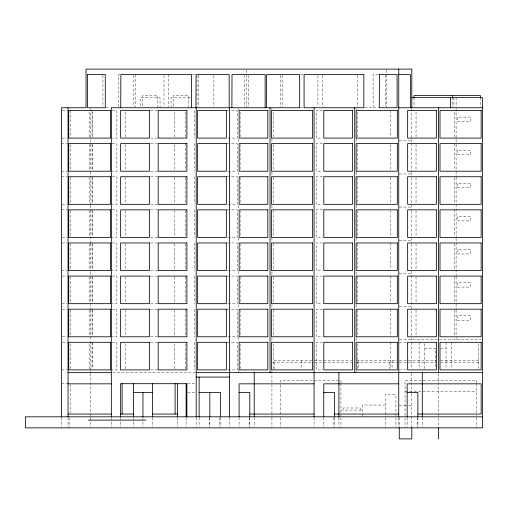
<?xml version="1.0" encoding="UTF-8"?>
<svg xmlns="http://www.w3.org/2000/svg" width="508" height="508" viewBox="0 0 508 508"><rect width="100%" height="100%" fill="white"/><g stroke="black" fill="none" stroke-linecap="round" stroke-linejoin="round"><path stroke-width="0.38" stroke-dasharray="2.54 1.91" d="M119.932 74.632L118.389 74.632L118.389 106.953M192.341 74.632L194.666 74.632M300.653 74.632L303.009 74.632M378.422 74.632L373.113 74.632L373.113 107.747M190.17 97.65L171.063 97.65L171.063 107.747M106.026 107.747L110.661 107.747M300.291 107.747L303.009 107.747M364.611 107.747L378.422 107.747M62.167 110.503L67.316 110.503M112.211 110.503L116.872 110.503L116.872 138.1L112.211 138.1M150.686 110.503L157.709 110.503M227.07 110.503L237.242 110.503L237.242 138.1L227.07 138.1M322.453 110.503L316.147 110.503L316.147 138.1L322.453 138.1M62.167 138.1L67.316 138.1M150.686 138.1L157.709 138.1M399.25 140.862L411.81 140.862M61.43 143.618L67.316 143.618M112.211 143.618L116.872 143.618L116.872 171.215L112.211 171.215M150.686 143.618L157.709 143.618M227.07 143.618L237.242 143.618L237.242 171.215L227.07 171.215M322.453 143.618L316.147 143.618L316.147 171.215L322.453 171.215M61.43 171.215L67.316 171.215M150.686 171.215L157.709 171.215M399.25 173.971L411.81 173.971M61.43 176.733L67.316 176.733M112.211 176.733L116.872 176.733L116.872 204.33L112.211 204.33M150.686 176.733L157.709 176.733M227.07 176.733L237.242 176.733L237.242 204.33L227.07 204.33M322.453 176.733L316.147 176.733L316.147 204.33L322.453 204.33M62.167 204.33L67.316 204.33M150.686 204.33L157.709 204.33M399.25 207.086L411.81 207.086M61.43 209.848L67.316 209.848M112.211 209.848L116.872 209.848L116.872 237.446L112.211 237.446M150.686 209.848L157.709 209.848M227.07 209.848L237.242 209.848L237.242 237.446L227.07 237.446M322.453 209.848L316.147 209.848L316.147 237.446L322.453 237.446M62.167 237.446L67.316 237.446M150.686 237.446L157.709 237.446M399.25 240.201L411.81 240.201M62.167 242.964L67.316 242.964M112.211 242.964L116.872 242.964L116.872 270.554L112.211 270.554M150.686 242.964L157.709 242.964M227.07 242.964L237.242 242.964L237.242 270.554L227.07 270.554M322.453 242.964L316.147 242.964L316.147 270.554L322.453 270.554M61.43 270.554L67.316 270.554M150.686 270.554L157.709 270.554M399.25 273.317L411.81 273.317M62.167 276.079L67.316 276.079M112.211 276.079L116.872 276.079L116.872 303.67L112.211 303.67M150.686 276.079L157.709 276.079M227.07 276.079L237.242 276.079L237.242 303.67L227.07 303.67M322.453 276.079L316.147 276.079L316.147 303.67L322.453 303.67M62.167 303.67L67.316 303.67M150.686 303.67L157.709 303.67M399.25 306.432L411.81 306.432M62.167 309.188L67.316 309.188M112.211 309.188L116.872 309.188L116.872 336.785L112.211 336.785M150.686 309.188L157.709 309.188M227.07 309.188L237.242 309.188L237.242 336.785L227.07 336.785M322.453 309.188L316.147 309.188L316.147 336.785L322.453 336.785M62.167 336.785L67.316 336.785M150.686 336.785L157.709 336.785M399.25 339.547L481.044 339.547M62.167 342.303L67.316 342.303M112.211 342.303L116.872 342.303L116.872 369.9L112.211 369.9M150.686 342.303L157.709 342.303M227.07 342.303L237.242 342.303L237.242 369.9L227.07 369.9M322.453 342.303L316.147 342.303L316.147 369.9L322.453 369.9M399.25 342.303L406.133 342.303M424.65 348.272L435.356 348.272L435.356 368.725M440.709 348.272L446.062 348.272M311.868 360.464L274.142 360.464L274.142 368.846M314.579 360.464L351.885 360.464M356.603 360.464L397.04 360.464M399.402 360.464L435.972 360.464M440.728 360.464L480.39 360.464M272.713 362.566L313.296 362.566M314.579 362.566L351.923 362.566M356.216 362.566L397.04 362.566M399.25 362.566L435.972 362.566M440.626 362.566L480.39 362.566M61.43 369.9L67.316 369.9M150.686 369.9L157.709 369.9M399.25 369.9L406.133 369.9M112.77 372.662L195.129 372.662M61.43 383.699L69.158 383.699M187.662 383.699L194.647 383.699M405.054 391.427L476.796 391.427M187.662 392.532L194.647 392.532M385.229 405.035L362.363 405.035L362.363 413.074M399.25 405.771L407.886 405.771M408.673 405.771L411.81 405.771M340.925 410.083L362.363 410.083M480.39 97.65L480.39 106.985M478.187 343.884L478.187 369.113M476.796 382.753L476.796 380.384L405.054 380.384L405.054 416.02M476.796 383.54L476.796 416.02M476.796 417.601L476.796 427.85M456.108 97.65L456.108 106.966M456.108 108.534L456.108 138.601M456.108 139.389L456.108 144.139M456.108 144.405L456.108 177.362M456.108 177.521L456.108 237.49M456.108 238.284L456.108 276.257M456.108 276.866L456.108 309.48M456.108 309.982L456.108 337.172M456.108 337.966L456.108 339.547M454.673 112.084L454.673 137.312M454.673 143.618L454.673 170.428M454.673 177.521L454.673 203.543M454.673 209.848L454.673 235.864M454.673 243.751L454.673 269.767M454.673 276.866L454.673 302.882M454.673 309.982L454.673 335.998M453.898 97.65L453.898 106.985M452.653 97.65L452.653 106.985M451.695 342.303L451.695 369.113M446.062 342.303L446.062 368.725M438.556 373.45L438.556 427.063M424.65 343.795L424.65 368.725M422.294 417.601L422.294 427.063M419.125 342.303L419.125 369.113M417.881 417.601L417.881 427.85M417.265 417.601L417.265 427.063M416.039 112.084L416.039 138.1M416.039 144.405L416.039 170.428M416.039 177.521L416.039 204.33M416.039 210.636L416.039 235.864M416.039 243.751L416.039 270.554M416.039 276.866L416.039 303.67M416.039 309.982L416.039 336.785M414.02 97.65L414.02 106.985M411.81 108.534L411.81 138.494M411.81 139.281L411.81 171.609M411.81 172.396L411.81 177.127M411.81 177.914L411.81 210.242M411.81 211.03L411.81 243.357M411.81 244.145L411.81 337.179M411.81 337.966L411.81 368.719M411.81 373.45L411.81 393.16M411.81 393.948L411.81 427.063M407.175 417.601L407.175 427.063M405.054 417.601L405.054 427.85M399.25 417.601L399.25 427.85M398.748 417.601L398.748 427.063M395.942 416.027L395.942 394.735L385.229 394.735L385.229 416.814M395.942 417.601L395.942 427.063M392.068 360.464L392.068 368.846M390.76 110.503L390.76 137.312M390.76 144.405L390.76 170.428M390.76 177.521L390.76 203.543M390.76 210.636L390.76 235.864M390.76 242.964L390.76 269.767M390.76 276.079L390.76 302.882M390.76 309.188L390.76 335.998M390.76 342.303L390.76 369.113M389.858 362.566L389.858 368.776M386.69 69.901L386.69 106.953M385.255 75.419L385.255 106.953M385.229 417.601L385.229 427.85M362.363 413.823L362.363 416.065M360.153 410.083L360.153 407.981L343.129 407.981L343.129 410.083M358.419 360.464L358.419 368.846M357.657 75.419L357.657 106.953M357.651 112.084L357.651 137.312M357.651 144.405L357.651 171.215M357.651 177.521L357.651 203.543M357.651 210.636L357.651 235.864M357.651 243.751L357.651 269.767M357.651 276.866L357.651 302.882M357.651 309.982L357.651 335.998M357.651 343.884L357.651 369.113M356.216 108.541L356.216 110.122M356.216 138.678L356.216 142.646M356.216 171.99L356.216 175.959M356.216 205.302L356.216 209.271M356.216 237.82L356.216 241.789M356.216 271.926L356.216 275.101M356.216 304.451L356.216 307.619M356.216 337.763L356.216 341.725M356.216 371.075L356.216 372.662M340.925 382.765L340.925 380.384L280.213 380.384L280.213 384.346M340.925 383.553L340.925 416.065M340.925 417.601L340.925 427.85M338.887 417.601L338.887 427.063M334.474 417.601L334.474 427.063M333.858 417.601L333.858 427.063M323.767 417.601L323.767 427.063M322.339 75.419L322.339 106.953M317.919 75.419L317.919 106.953M314.071 417.601L314.071 427.063M301.492 360.464L301.492 368.846M282.6 75.419L282.6 106.953M280.264 75.419L280.264 106.953M280.213 385.14L280.213 416.814M280.213 417.601L280.213 427.063M273.368 112.084L273.368 137.312M273.368 144.405L273.368 170.428M273.368 177.521L273.368 203.543M273.368 210.636L273.368 235.864M273.368 243.751L273.368 269.767M273.368 276.866L273.368 302.882M273.368 309.982L273.368 335.998M273.368 343.884L273.368 369.113M271.932 108.541L271.932 110.122M271.932 138.678L271.932 142.646M271.932 171.99L271.932 175.959M271.932 205.302L271.932 209.271M271.932 237.82L271.932 241.789M271.932 271.926L271.932 275.101M271.932 304.451L271.932 307.619M271.932 337.763L271.932 341.725M271.932 371.075L271.932 416.814M271.932 417.601L271.932 427.85M254.216 417.601L254.216 427.063M249.803 417.601L249.803 427.063M249.187 417.601L249.187 427.063M248.26 75.419L248.26 106.953M246.228 69.901L246.228 107.747M244.792 75.419L244.792 106.953M240.113 112.084L240.113 137.312M240.113 144.405L240.113 170.428M240.113 177.521L240.113 203.543M240.113 210.636L240.113 235.864M240.113 243.751L240.113 269.767M240.113 276.866L240.113 302.882M240.113 309.982L240.113 335.998M240.113 343.884L240.113 369.113M239.09 417.601L239.09 427.063M238.677 108.541L238.677 110.122M238.677 138.678L238.677 142.646M238.677 171.99L238.677 175.959M238.677 205.302L238.677 209.271M238.677 237.82L238.677 242.583M238.677 271.139L238.677 275.895M238.677 304.451L238.677 308.413M238.677 336.969L238.677 341.725M238.677 370.281L238.677 372.662M229.4 417.601L229.4 427.063M220.536 417.601L220.536 427.063M219.31 417.601L219.31 427.063M213.881 75.419L213.881 106.953M209.829 417.601L209.829 427.063M209.213 417.601L209.213 427.063M199.123 417.601L199.123 427.063M198.431 75.419L198.431 106.953M196.996 75.419L196.996 106.953M196.202 417.601L196.202 427.85M194.196 110.503L194.196 138.1M194.196 143.618L194.196 171.215M194.196 176.733L194.196 204.33M194.196 209.848L194.196 237.446M194.196 242.964L194.196 270.554M194.196 276.079L194.196 303.67M194.196 309.188L194.196 336.785M194.196 342.303L194.196 369.9M188.722 107.747L188.722 95.548L173.272 95.548L173.272 107.747M186.106 417.601L186.106 427.063M185.363 112.084L185.363 137.312M185.363 143.618L185.363 170.428M185.363 177.521L185.363 203.543M185.363 210.636L185.363 235.864M185.363 243.751L185.363 269.767M185.363 276.866L185.363 302.882M185.363 309.982L185.363 335.998M185.363 343.884L185.363 369.113M177.565 417.601L177.565 427.063M174.327 112.084L174.327 138.1M174.327 144.405L174.327 170.428M174.327 177.521L174.327 204.33M174.327 210.636L174.327 235.864M174.327 243.751L174.327 270.554M174.327 276.866L174.327 303.67M174.327 309.982L174.327 336.785M174.327 343.884L174.327 369.9M168.294 74.632L168.294 106.953M163.976 75.419L163.976 106.953M160.026 107.747L160.026 97.65L140.157 97.65L140.157 107.747M157.817 107.747L157.817 95.548L142.367 95.548L142.367 107.747M152.425 417.601L152.425 427.063M142.945 417.601L142.945 427.063M135.28 74.632L135.28 106.953M133.845 75.419L133.845 106.953M133.464 417.601L133.464 427.063M125.698 112.084L125.698 137.312M125.698 144.405L125.698 170.428M125.698 177.521L125.698 203.543M125.698 210.636L125.698 235.864M125.698 243.751L125.698 269.767M125.698 276.866L125.698 302.882M125.698 309.982L125.698 335.998M125.698 343.884L125.698 369.113M120.65 417.601L120.65 427.063M111.335 417.601L111.335 427.063M102.933 75.419L102.933 106.953M92.335 112.084L92.335 137.312M92.335 144.405L92.335 170.428M92.335 177.521L92.335 203.543M92.335 210.636L92.335 235.864M92.335 243.751L92.335 269.767M92.335 276.866L92.335 302.882M92.335 309.982L92.335 335.998M92.335 342.303L92.335 369.113M92.031 110.503L92.031 137.312M92.031 144.405L92.031 170.428M92.031 176.733L92.031 203.543M92.031 209.848L92.031 235.864M92.031 242.964L92.031 269.767M92.031 276.079L92.031 302.882M92.031 309.188L92.031 335.998M92.031 342.303L92.031 369.113M90.595 108.541L90.595 144.228M90.595 144.405L90.595 204.508M90.595 205.302L90.595 243.376M90.595 243.751L90.595 271.139M90.595 271.926L90.595 309.207M90.595 309.982L90.595 370.281M90.595 371.075L90.595 372.662M90.595 373.45L90.595 416.814M90.595 417.601L90.595 427.063M89.16 112.084L89.16 137.312M89.16 144.405L89.16 170.428M89.16 177.521L89.16 203.543M89.16 210.636L89.16 235.864M89.16 243.751L89.16 269.767M89.16 276.866L89.16 302.882M89.16 309.982L89.16 335.998M89.16 343.884L89.16 369.113M70.256 110.503L70.256 137.312M70.256 144.405L70.256 170.428M70.256 177.521L70.256 203.543M70.256 210.636L70.256 235.864M70.256 243.751L70.256 269.767M70.256 276.866L70.256 302.882M70.256 309.982L70.256 335.998M70.256 343.884L70.256 369.113M70.256 384.473L70.256 413.277M69.158 417.601L69.158 427.85M68.053 417.601L68.053 427.85M61.43 417.601L61.43 427.85M470.459 117.113L457.213 117.113L457.213 121.533L470.459 121.533L470.459 117.113M470.459 150.228L457.213 150.228L457.213 154.648L470.459 154.648L470.459 150.228M470.459 183.344L457.213 183.344L457.213 187.757L470.459 187.757L470.459 183.344M470.459 216.459L457.213 216.459L457.213 220.872L470.459 220.872L470.459 216.459M470.459 249.574L457.213 249.574L457.213 253.987L470.459 253.987L470.459 249.574M470.459 282.689L457.213 282.689L457.213 287.103L470.459 287.103L470.459 282.689M470.459 315.805L457.213 315.805L457.213 320.218L470.459 320.218L470.459 315.805"/><path stroke-width="0.76" d="M120.733 107.747L120.866 74.632L191.51 74.632L191.51 107.747M195.929 107.747L196.063 74.632L229.178 74.632L229.178 107.747L111.335 107.747L111.335 416.814M231.877 107.747L232.016 74.632L265.132 74.632L265.132 107.747M266.427 107.747L266.56 74.632L299.676 74.632L299.676 107.747L229.4 107.747L229.4 416.814M398.748 74.632L410.375 74.632L410.375 107.747M411.81 97.65L482.6 97.65L482.6 427.85L25.4 427.85L25.4 416.814L482.6 416.814M398.748 107.747L482.6 107.747M68.053 372.662L111.335 372.662M196.202 372.662L482.6 372.662M196.202 377.076L229.4 377.076M68.053 383.832L111.335 383.832M314.071 383.832L239.09 383.832L239.09 416.814M398.748 383.832L323.767 383.832L323.767 416.814M133.464 392.532L152.425 392.532M199.123 392.532L220.536 392.532L220.536 416.814M239.09 392.532L249.803 392.532L249.803 416.814M323.767 392.532L334.474 392.532L334.474 416.814M407.175 392.532L417.881 392.532L417.881 416.814M68.053 414.052L111.335 414.052M120.65 414.052L133.464 414.052M152.425 414.052L177.565 414.052M249.803 414.052L314.071 414.052M334.474 414.052L398.748 414.052M417.881 414.052L481.159 414.052L481.159 383.832L407.175 383.832L407.175 416.814M88.36 420.122L145.898 420.122M480.39 97.834L480.39 95.548L414.02 95.548L414.02 97.834M452.653 95.548L452.653 97.834M450.444 97.65L450.444 107.747M438.556 107.747L438.556 372.662M438.556 427.85L438.556 438.887M422.294 372.662L422.294 416.814M411.81 107.747L411.81 69.113L86.049 69.113L86.049 107.747L61.43 107.747L61.43 416.814M411.81 427.85L411.81 438.887L399.25 438.887L399.25 427.85M398.748 69.113L398.748 416.814M354.711 107.747L354.711 372.662M338.887 372.662L338.887 416.814M314.071 107.747L314.071 416.814M270.04 107.747L270.04 372.662M254.216 372.662L254.216 416.814M209.829 392.532L209.829 416.814M199.123 377.076L199.123 416.814M196.202 107.747L196.202 416.814M186.881 416.814L186.881 383.699L120.65 383.699L120.65 416.814M186.106 383.699L186.106 416.814M177.565 383.699L177.565 416.814M175.101 383.699L175.101 414.052M152.425 383.699L152.425 416.814M142.945 392.532L142.945 416.814M133.464 383.699L133.464 416.814M122.13 383.699L122.13 414.052M68.053 107.747L68.053 416.814M87.617 74.632L87.484 107.747L105.277 107.747L105.277 74.632L87.617 74.632M379.425 74.632L379.285 107.747L397.085 107.747L397.085 74.632L379.425 74.632M363.836 74.632L304.095 74.632L304.095 107.747L363.836 107.747L363.836 74.632M110.668 110.503L68.72 110.503L68.72 138.1L110.668 138.1L110.668 110.503M149.352 110.503L120.65 110.503L120.65 138.1L149.352 138.1L149.352 110.503M186.881 110.503L158.185 110.503L158.185 138.1L186.881 138.1L186.881 110.503M226.333 110.503L197.637 110.503L197.637 138.1L226.333 138.1L226.333 110.503M267.837 110.503L239.135 110.503L239.135 138.1L267.837 138.1L267.837 110.503M312.636 110.503L271.475 110.503L271.475 138.1L312.636 138.1L312.636 110.503M352.508 110.503L323.806 110.503L323.806 138.1L352.508 138.1L352.508 110.503M397.313 110.503L356.146 110.503L356.146 138.1L397.313 138.1L397.313 110.503M436.353 110.503L407.651 110.503L407.651 138.1L436.353 138.1L436.353 110.503M481.159 110.503L439.998 110.503L439.998 138.1L481.159 138.1L481.159 110.503M110.668 143.618L68.72 143.618L68.72 171.215L110.668 171.215L110.668 143.618M149.352 143.618L120.65 143.618L120.65 171.215L149.352 171.215L149.352 143.618M186.881 143.618L158.185 143.618L158.185 171.215L186.881 171.215L186.881 143.618M226.333 143.618L197.637 143.618L197.637 171.215L226.333 171.215L226.333 143.618M267.837 143.618L239.135 143.618L239.135 171.215L267.837 171.215L267.837 143.618M312.636 143.618L271.475 143.618L271.475 171.215L312.636 171.215L312.636 143.618M352.508 143.618L323.806 143.618L323.806 171.215L352.508 171.215L352.508 143.618M397.313 143.618L356.146 143.618L356.146 171.215L397.313 171.215L397.313 143.618M436.353 143.618L407.651 143.618L407.651 171.215L436.353 171.215L436.353 143.618M481.159 143.618L439.998 143.618L439.998 171.215L481.159 171.215L481.159 143.618M110.668 176.733L68.72 176.733L68.72 204.33L110.668 204.33L110.668 176.733M149.352 176.733L120.65 176.733L120.65 204.33L149.352 204.33L149.352 176.733M186.881 176.733L158.185 176.733L158.185 204.33L186.881 204.33L186.881 176.733M226.333 176.733L197.637 176.733L197.637 204.33L226.333 204.33L226.333 176.733M267.837 176.733L239.135 176.733L239.135 204.33L267.837 204.33L267.837 176.733M312.636 176.733L271.475 176.733L271.475 204.33L312.636 204.33L312.636 176.733M352.508 176.733L323.806 176.733L323.806 204.33L352.508 204.33L352.508 176.733M397.313 176.733L356.146 176.733L356.146 204.33L397.313 204.33L397.313 176.733M436.353 176.733L407.651 176.733L407.651 204.33L436.353 204.33L436.353 176.733M481.159 176.733L439.998 176.733L439.998 204.33L481.159 204.33L481.159 176.733M110.668 209.848L68.72 209.848L68.72 237.446L110.668 237.446L110.668 209.848M149.352 209.848L120.65 209.848L120.65 237.446L149.352 237.446L149.352 209.848M186.881 209.848L158.185 209.848L158.185 237.446L186.881 237.446L186.881 209.848M226.333 209.848L197.637 209.848L197.637 237.446L226.333 237.446L226.333 209.848M267.837 209.848L239.135 209.848L239.135 237.446L267.837 237.446L267.837 209.848M312.636 209.848L271.475 209.848L271.475 237.446L312.636 237.446L312.636 209.848M352.508 209.848L323.806 209.848L323.806 237.446L352.508 237.446L352.508 209.848M397.313 209.848L356.146 209.848L356.146 237.446L397.313 237.446L397.313 209.848M436.353 209.848L407.651 209.848L407.651 237.446L436.353 237.446L436.353 209.848M481.159 209.848L439.998 209.848L439.998 237.446L481.159 237.446L481.159 209.848M110.668 242.964L68.72 242.964L68.72 270.554L110.668 270.554L110.668 242.964M149.352 242.964L120.65 242.964L120.65 270.554L149.352 270.554L149.352 242.964M186.881 242.964L158.185 242.964L158.185 270.554L186.881 270.554L186.881 242.964M226.333 242.964L197.637 242.964L197.637 270.554L226.333 270.554L226.333 242.964M267.837 242.964L239.135 242.964L239.135 270.554L267.837 270.554L267.837 242.964M312.636 242.964L271.475 242.964L271.475 270.554L312.636 270.554L312.636 242.964M352.508 242.964L323.806 242.964L323.806 270.554L352.508 270.554L352.508 242.964M397.313 242.964L356.146 242.964L356.146 270.554L397.313 270.554L397.313 242.964M436.353 242.964L407.651 242.964L407.651 270.554L436.353 270.554L436.353 242.964M481.159 242.964L439.998 242.964L439.998 270.554L481.159 270.554L481.159 242.964M110.668 276.079L68.72 276.079L68.72 303.67L110.668 303.67L110.668 276.079M149.352 276.079L120.65 276.079L120.65 303.67L149.352 303.67L149.352 276.079M186.881 276.079L158.185 276.079L158.185 303.67L186.881 303.67L186.881 276.079M226.333 276.079L197.637 276.079L197.637 303.67L226.333 303.67L226.333 276.079M267.837 276.079L239.135 276.079L239.135 303.67L267.837 303.67L267.837 276.079M312.636 276.079L271.475 276.079L271.475 303.67L312.636 303.67L312.636 276.079M352.508 276.079L323.806 276.079L323.806 303.67L352.508 303.67L352.508 276.079M397.313 276.079L356.146 276.079L356.146 303.67L397.313 303.67L397.313 276.079M436.353 276.079L407.651 276.079L407.651 303.67L436.353 303.67L436.353 276.079M481.159 276.079L439.998 276.079L439.998 303.67L481.159 303.67L481.159 276.079M110.668 309.188L68.72 309.188L68.72 336.785L110.668 336.785L110.668 309.188M149.352 309.188L120.65 309.188L120.65 336.785L149.352 336.785L149.352 309.188M186.881 309.188L158.185 309.188L158.185 336.785L186.881 336.785L186.881 309.188M226.333 309.188L197.637 309.188L197.637 336.785L226.333 336.785L226.333 309.188M267.837 309.188L239.135 309.188L239.135 336.785L267.837 336.785L267.837 309.188M312.636 309.188L271.475 309.188L271.475 336.785L312.636 336.785L312.636 309.188M352.508 309.188L323.806 309.188L323.806 336.785L352.508 336.785L352.508 309.188M397.313 309.188L356.146 309.188L356.146 336.785L397.313 336.785L397.313 309.188M436.353 309.188L407.651 309.188L407.651 336.785L436.353 336.785L436.353 309.188M481.159 309.188L439.998 309.188L439.998 336.785L481.159 336.785L481.159 309.188M110.668 342.303L68.72 342.303L68.72 369.9L110.668 369.9L110.668 342.303M149.352 342.303L120.65 342.303L120.65 369.9L149.352 369.9L149.352 342.303M186.881 342.303L158.185 342.303L158.185 369.9L186.881 369.9L186.881 342.303M226.333 342.303L197.637 342.303L197.637 369.9L226.333 369.9L226.333 342.303M267.837 342.303L239.135 342.303L239.135 369.9L267.837 369.9L267.837 342.303M312.636 342.303L271.475 342.303L271.475 369.9L312.636 369.9L312.636 342.303M352.508 342.303L323.806 342.303L323.806 369.9L352.508 369.9L352.508 342.303M397.313 342.303L356.146 342.303L356.146 369.9L397.313 369.9L397.313 342.303M436.353 342.303L407.651 342.303L407.651 369.9L436.353 369.9L436.353 342.303M481.159 342.303L439.998 342.303L439.998 369.9L481.159 369.9L481.159 342.303"/></g></svg>
